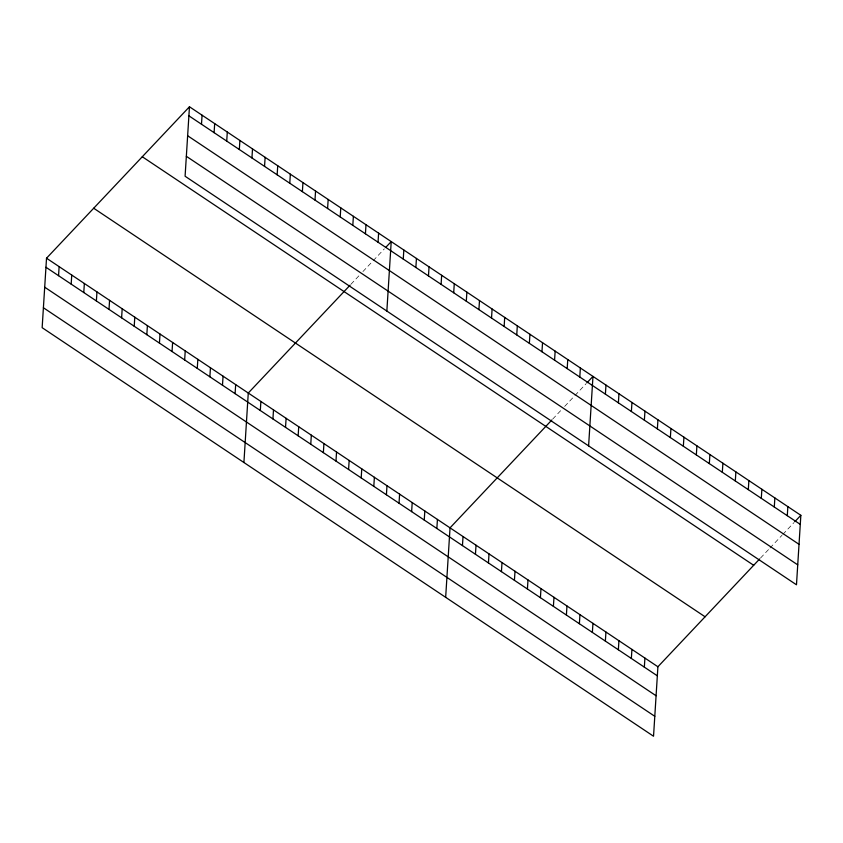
<?xml version="1.0" encoding="UTF-8"?>
<svg xmlns="http://www.w3.org/2000/svg" width="843" height="843" viewBox="0 0 843 843"><rect width="100%" height="100%" fill="white"/><g stroke="black" fill="none" stroke-linecap="round" stroke-linejoin="round"><path stroke-width="0.63" stroke-dasharray="4.21 3.16" d="M350.909 284.291L359.487 275.208M362.922 271.572L372.353 261.583M373.207 260.666L384.355 248.854M552.671 419.119L561.248 410.035M564.673 406.4L574.115 396.4M574.968 395.493L586.117 383.681M760.544 558.024L769.122 548.941M769.975 548.034L781.977 535.305M782.841 534.399L793.99 522.586"/><path stroke-width="1.26" d="M189.464 106.766L185.091 176.24L796.477 584.789L800.85 515.315L189.464 106.766L46.523 258.211L42.15 327.685L653.536 736.234L657.909 666.76L759.68 558.93M58.557 275.693L59.126 266.641M71.17 284.123L71.739 275.06M83.784 292.542L84.353 283.49M96.387 300.972L96.956 291.92M109 309.402L109.569 300.34M121.613 317.822L122.182 308.77M134.216 326.252L134.785 317.2M146.83 334.682L147.399 325.619M159.443 343.101L160.012 334.049M172.046 351.531L172.615 342.479M184.659 359.961L185.228 350.899M201.498 124.248L202.067 115.196M197.273 368.38L197.842 359.329M214.111 132.678L214.68 123.615M209.875 376.81L210.444 367.748M226.725 141.097L227.294 132.045M222.489 385.23L223.058 376.178M239.328 149.527L239.897 140.475M235.102 393.66L235.671 384.608M251.941 157.957L252.51 148.895M243.912 462.501L248.274 393.028L350.056 285.208M264.554 166.377L265.123 157.325M260.318 410.509L260.887 401.458M277.157 174.807L277.726 165.755M272.932 418.939L273.501 409.888M289.771 183.237L290.34 174.174M285.535 427.369L286.104 418.307M302.384 191.656L302.953 182.604M298.148 435.789L298.717 426.737M314.987 200.086L315.556 191.034M310.761 444.219L311.33 435.167M327.6 208.516L328.169 199.454M323.364 452.649L323.933 443.587M340.214 216.936L340.783 207.884M335.978 461.068L336.547 452.017M352.817 225.366L353.386 216.314M348.591 469.498L349.16 460.447M365.43 233.796L365.999 224.733M361.194 477.928L361.763 468.866M378.043 242.215L378.612 233.163M373.807 486.348L374.376 477.296M386.853 311.056L391.215 241.593L386.073 247.041M386.421 494.778L386.99 485.726M403.26 259.075L403.829 250.013M399.024 503.208L399.603 494.146M415.873 267.494L416.442 258.443M411.637 511.627L412.206 502.576M428.476 275.924L429.045 266.873M424.25 520.057L424.819 511.006M441.089 284.354L441.658 275.292M436.853 528.487L437.433 519.425M453.703 292.774L454.272 283.722M445.662 597.329L450.036 527.855L551.807 420.025M466.305 301.204L466.874 292.142M462.459 545.59L463.028 536.538M478.919 309.623L479.488 300.572M475.452 554.273L476.021 545.221M491.532 318.053L492.101 309.002M488.445 562.955L489.014 553.904M504.135 326.483L504.704 317.421M501.437 571.638L502.006 562.587M516.748 334.903L517.317 325.851M514.43 580.321L514.999 571.259M529.362 343.333L529.931 334.281M541.965 351.763L542.534 342.701M527.423 589.004L527.992 579.942M554.578 360.182L555.147 351.131M540.416 597.687L540.985 588.625M567.191 368.612L567.76 359.561M553.408 606.37L553.977 597.308M579.794 377.042L580.363 367.98M566.401 615.042L566.97 605.991M588.604 445.884L592.977 376.41L586.97 382.775M579.383 623.725L579.952 614.673M605.4 394.145L605.969 385.093M592.376 632.408L592.945 623.356M618.393 402.828L618.962 393.776M605.369 641.091L605.938 632.039M631.386 411.51L631.955 402.459M618.362 649.774L618.931 640.722M644.379 420.193L644.948 411.142M631.354 658.457L631.923 649.405M657.371 428.876L657.94 419.825M644.347 667.14L644.916 658.077M670.364 437.559L670.933 428.497M683.357 446.242L683.926 437.18M696.339 454.925L696.919 445.863M709.332 463.597L709.901 454.546M722.325 472.28L722.894 463.228M735.317 480.963L735.886 471.911M748.31 489.646L748.879 480.594M761.303 498.329L761.872 489.277M774.295 507.012L774.865 497.96M787.288 515.695L787.857 506.632M794.844 521.68L800.85 515.315M188.895 115.818L800.281 524.378M187.641 135.755L799.027 544.315M186.345 156.303L797.731 564.852M142.288 156.745L753.684 565.295M93.689 208.232L705.085 616.791M46.523 258.211L657.909 666.76M45.954 267.263L657.34 675.823M44.7 287.2L656.086 695.76M43.404 307.748L654.79 716.297"/></g></svg>
